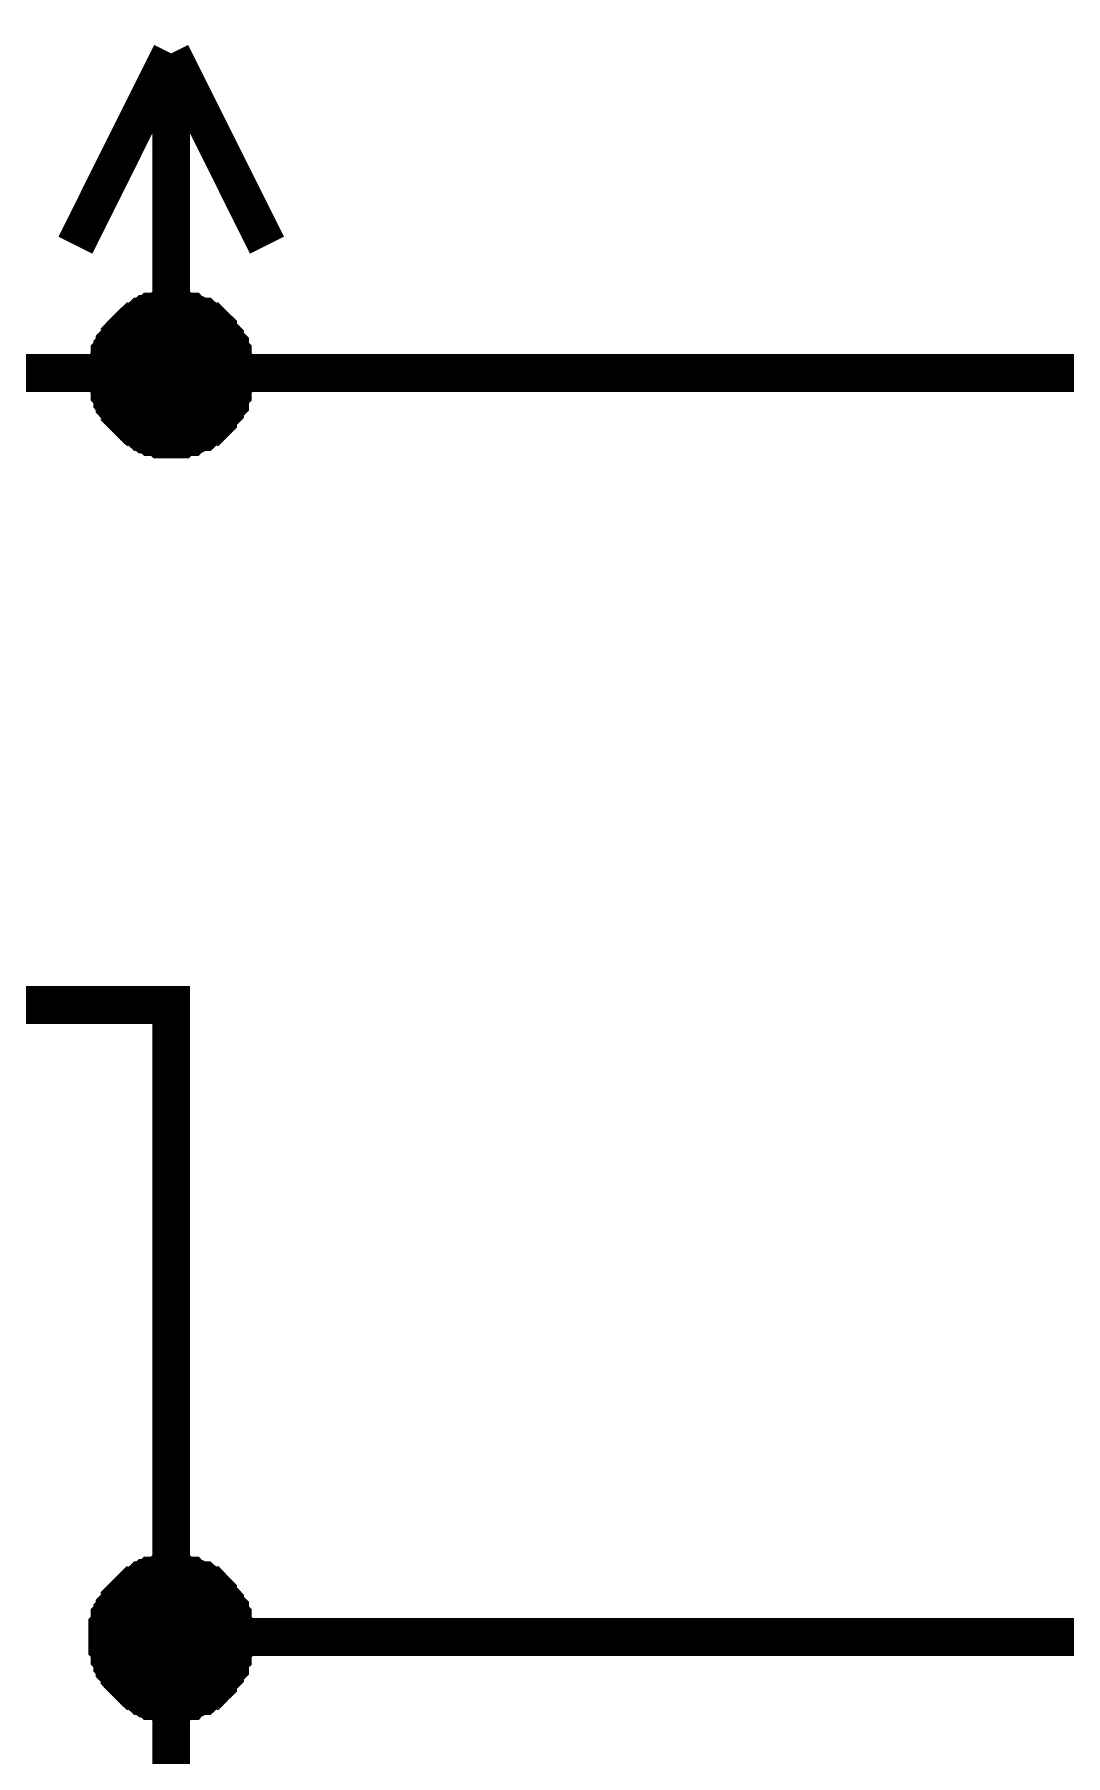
# Model space of a CAD drawing. Header units: millimetres. Extents: x 0 to 567, y 0 to 399.
# Drawn here: x 68.98 to 77.14, y 136.56 to 150.18 of the extents above; entities that cross this region are included whole.
import ezdxf

# ---------------------------------------------------------------- set-up
doc = ezdxf.new("R2010")
doc.units = ezdxf.units.MM
doc.layers.add('Sheet', color=255, linetype='Continuous')

msp = doc.modelspace()

# ---------------------------------------------------------------- linework, layer by layer
at = {"layer": 'Sheet'}
for points, const_width in [([(70.063, 150.029), (69.305, 148.511)], 0.3), ([(70.063, 150.029), (70.822, 148.511)], 0.3), ([(70.063, 147.5), (70.063, 150.029)], 0.3), ([(69.558, 147.5), (69.558, 147.519), (69.558, 147.558), (69.558, 147.577), (69.577, 147.597), (69.577, 147.616), (69.577, 147.655), (69.597, 147.675), (69.597, 147.694), (69.616, 147.714), (69.616, 147.733), (69.635, 147.753), (69.655, 147.772), (69.655, 147.791), (69.674, 147.811), (69.694, 147.83), (69.713, 147.85), (69.733, 147.869), (69.752, 147.889), (69.772, 147.908), (69.791, 147.908), (69.81, 147.928), (69.83, 147.947), (69.849, 147.947), (69.869, 147.967), (69.888, 147.967), (69.908, 147.986), (69.947, 147.986), (69.966, 147.986), (69.986, 148.005), (70.005, 148.005), (70.044, 148.005), (70.063, 148.005)], 0.3), ([(69.558, 147.5), (69.558, 147.519), (69.558, 147.558), (69.558, 147.577), (69.577, 147.597), (69.577, 147.616), (69.577, 147.655), (69.597, 147.675), (69.597, 147.694), (69.616, 147.714), (69.616, 147.733), (69.635, 147.753), (69.655, 147.772), (69.655, 147.791), (69.674, 147.811), (69.694, 147.83), (69.713, 147.85), (69.733, 147.869), (69.752, 147.889), (69.772, 147.908), (69.791, 147.908), (69.81, 147.928), (69.83, 147.947), (69.849, 147.947), (69.869, 147.967), (69.888, 147.967), (69.908, 147.986), (69.947, 147.986), (69.966, 147.986), (69.986, 148.005), (70.005, 148.005), (70.044, 148.005), (70.063, 148.005)], 0.3), ([(69.558, 147.5), (69.558, 147.519), (69.558, 147.558), (69.558, 147.577), (69.577, 147.597), (69.577, 147.616), (69.577, 147.655), (69.597, 147.675), (69.597, 147.694), (69.616, 147.714), (69.616, 147.733), (69.635, 147.753), (69.655, 147.772), (69.655, 147.791), (69.674, 147.811), (69.694, 147.83), (69.713, 147.85), (69.733, 147.869), (69.752, 147.889), (69.772, 147.908), (69.791, 147.908), (69.81, 147.928), (69.83, 147.947), (69.849, 147.947), (69.869, 147.967), (69.888, 147.967), (69.908, 147.986), (69.947, 147.986), (69.966, 147.986), (69.986, 148.005), (70.005, 148.005), (70.044, 148.005), (70.063, 148.005)], 0.3), ([(69.558, 147.5), (69.558, 147.519), (69.558, 147.558), (69.558, 147.577), (69.577, 147.597), (69.577, 147.616), (69.577, 147.655), (69.597, 147.675), (69.597, 147.694), (69.616, 147.714), (69.616, 147.733), (69.635, 147.753), (69.655, 147.772), (69.655, 147.791), (69.674, 147.811), (69.694, 147.83), (69.713, 147.85), (69.733, 147.869), (69.752, 147.889), (69.772, 147.908), (69.791, 147.908), (69.81, 147.928), (69.83, 147.947), (69.849, 147.947), (69.869, 147.967), (69.888, 147.967), (69.908, 147.986), (69.947, 147.986), (69.966, 147.986), (69.986, 148.005), (70.005, 148.005), (70.044, 148.005), (70.063, 148.005)], 0.3), ([(69.558, 147.5), (69.558, 147.519), (69.558, 147.558), (69.558, 147.577), (69.577, 147.597), (69.577, 147.616), (69.577, 147.655), (69.597, 147.675), (69.597, 147.694), (69.616, 147.714), (69.616, 147.733), (69.635, 147.753), (69.655, 147.772), (69.655, 147.791), (69.674, 147.811), (69.694, 147.83), (69.713, 147.85), (69.733, 147.869), (69.752, 147.889), (69.772, 147.908), (69.791, 147.908), (69.81, 147.928), (69.83, 147.947), (69.849, 147.947), (69.869, 147.967), (69.888, 147.967), (69.908, 147.986), (69.947, 147.986), (69.966, 147.986), (69.986, 148.005), (70.005, 148.005), (70.044, 148.005), (70.063, 148.005)], 0.0991), ([(69.558, 147.5), (69.558, 147.519), (69.558, 147.558), (69.558, 147.577), (69.577, 147.597), (69.577, 147.616), (69.577, 147.655), (69.597, 147.675), (69.597, 147.694), (69.616, 147.714), (69.616, 147.733), (69.635, 147.753), (69.655, 147.772), (69.655, 147.791), (69.674, 147.811), (69.694, 147.83), (69.713, 147.85), (69.733, 147.869), (69.752, 147.889), (69.772, 147.908), (69.791, 147.908), (69.81, 147.928), (69.83, 147.947), (69.849, 147.947), (69.869, 147.967), (69.888, 147.967), (69.908, 147.986), (69.947, 147.986), (69.966, 147.986), (69.986, 148.005), (70.005, 148.005), (70.044, 148.005), (70.063, 148.005)], 0.0991), ([(69.558, 147.5), (69.558, 147.519), (69.558, 147.558), (69.558, 147.577), (69.577, 147.597), (69.577, 147.616), (69.577, 147.655), (69.597, 147.675), (69.597, 147.694), (69.616, 147.714), (69.616, 147.733), (69.635, 147.753), (69.655, 147.772), (69.655, 147.791), (69.674, 147.811), (69.694, 147.83), (69.713, 147.85), (69.733, 147.869), (69.752, 147.889), (69.772, 147.908), (69.791, 147.908), (69.81, 147.928), (69.83, 147.947), (69.849, 147.947), (69.869, 147.967), (69.888, 147.967), (69.908, 147.986), (69.947, 147.986), (69.966, 147.986), (69.986, 148.005), (70.005, 148.005), (70.044, 148.005), (70.063, 148.005)], 0.0991), ([(69.558, 147.5), (69.558, 147.519), (69.558, 147.558), (69.558, 147.577), (69.577, 147.597), (69.577, 147.616), (69.577, 147.655), (69.597, 147.675), (69.597, 147.694), (69.616, 147.714), (69.616, 147.733), (69.635, 147.753), (69.655, 147.772), (69.655, 147.791), (69.674, 147.811), (69.694, 147.83), (69.713, 147.85), (69.733, 147.869), (69.752, 147.889), (69.772, 147.908), (69.791, 147.908), (69.81, 147.928), (69.83, 147.947), (69.849, 147.947), (69.869, 147.967), (69.888, 147.967), (69.908, 147.986), (69.947, 147.986), (69.966, 147.986), (69.986, 148.005), (70.005, 148.005), (70.044, 148.005), (70.063, 148.005)], 0.0991), ([(70.063, 148.005), (70.063, 148.005)], 0.3), ([(70.063, 148.005), (70.083, 148.005), (70.122, 148.005), (70.141, 148.005), (70.161, 147.986), (70.2, 147.986), (70.219, 147.986), (70.238, 147.967), (70.258, 147.967), (70.297, 147.947), (70.316, 147.947), (70.336, 147.928), (70.355, 147.908), (70.375, 147.908), (70.394, 147.889), (70.413, 147.869), (70.433, 147.85), (70.433, 147.83), (70.452, 147.811), (70.472, 147.791), (70.491, 147.772), (70.491, 147.753), (70.511, 147.733), (70.53, 147.714), (70.53, 147.694), (70.53, 147.675), (70.55, 147.655), (70.55, 147.616), (70.55, 147.597), (70.569, 147.577), (70.569, 147.558), (70.569, 147.519), (70.569, 147.5)], 0.3), ([(70.063, 148.005), (70.063, 148.005)], 0.3), ([(70.063, 148.005), (70.083, 148.005), (70.122, 148.005), (70.141, 148.005), (70.161, 147.986), (70.2, 147.986), (70.219, 147.986), (70.238, 147.967), (70.258, 147.967), (70.297, 147.947), (70.316, 147.947), (70.336, 147.928), (70.355, 147.908), (70.375, 147.908), (70.394, 147.889), (70.413, 147.869), (70.433, 147.85), (70.433, 147.83), (70.452, 147.811), (70.472, 147.791), (70.491, 147.772), (70.491, 147.753), (70.511, 147.733), (70.53, 147.714), (70.53, 147.694), (70.53, 147.675), (70.55, 147.655), (70.55, 147.616), (70.55, 147.597), (70.569, 147.577), (70.569, 147.558), (70.569, 147.519), (70.569, 147.5)], 0.3), ([(70.063, 148.005), (70.063, 148.005)], 0.3), ([(70.063, 148.005), (70.083, 148.005), (70.122, 148.005), (70.141, 148.005), (70.161, 147.986), (70.2, 147.986), (70.219, 147.986), (70.238, 147.967), (70.258, 147.967), (70.297, 147.947), (70.316, 147.947), (70.336, 147.928), (70.355, 147.908), (70.375, 147.908), (70.394, 147.889), (70.413, 147.869), (70.433, 147.85), (70.433, 147.83), (70.452, 147.811), (70.472, 147.791), (70.491, 147.772), (70.491, 147.753), (70.511, 147.733), (70.53, 147.714), (70.53, 147.694), (70.53, 147.675), (70.55, 147.655), (70.55, 147.616), (70.55, 147.597), (70.569, 147.577), (70.569, 147.558), (70.569, 147.519), (70.569, 147.5)], 0.3), ([(70.063, 148.005), (70.063, 148.005)], 0.3), ([(70.063, 148.005), (70.083, 148.005), (70.122, 148.005), (70.141, 148.005), (70.161, 147.986), (70.2, 147.986), (70.219, 147.986), (70.238, 147.967), (70.258, 147.967), (70.297, 147.947), (70.316, 147.947), (70.336, 147.928), (70.355, 147.908), (70.375, 147.908), (70.394, 147.889), (70.413, 147.869), (70.433, 147.85), (70.433, 147.83), (70.452, 147.811), (70.472, 147.791), (70.491, 147.772), (70.491, 147.753), (70.511, 147.733), (70.53, 147.714), (70.53, 147.694), (70.53, 147.675), (70.55, 147.655), (70.55, 147.616), (70.55, 147.597), (70.569, 147.577), (70.569, 147.558), (70.569, 147.519), (70.569, 147.5)], 0.3), ([(70.063, 148.005), (70.063, 148.005)], 0.0991), ([(70.063, 148.005), (70.083, 148.005), (70.122, 148.005), (70.141, 148.005), (70.161, 147.986), (70.2, 147.986), (70.219, 147.986), (70.238, 147.967), (70.258, 147.967), (70.297, 147.947), (70.316, 147.947), (70.336, 147.928), (70.355, 147.908), (70.375, 147.908), (70.394, 147.889), (70.413, 147.869), (70.433, 147.85), (70.433, 147.83), (70.452, 147.811), (70.472, 147.791), (70.491, 147.772), (70.491, 147.753), (70.511, 147.733), (70.53, 147.714), (70.53, 147.694), (70.53, 147.675), (70.55, 147.655), (70.55, 147.616), (70.55, 147.597), (70.569, 147.577), (70.569, 147.558), (70.569, 147.519), (70.569, 147.5)], 0.0991), ([(70.063, 148.005), (70.063, 148.005)], 0.0991), ([(70.063, 148.005), (70.083, 148.005), (70.122, 148.005), (70.141, 148.005), (70.161, 147.986), (70.2, 147.986), (70.219, 147.986), (70.238, 147.967), (70.258, 147.967), (70.297, 147.947), (70.316, 147.947), (70.336, 147.928), (70.355, 147.908), (70.375, 147.908), (70.394, 147.889), (70.413, 147.869), (70.433, 147.85), (70.433, 147.83), (70.452, 147.811), (70.472, 147.791), (70.491, 147.772), (70.491, 147.753), (70.511, 147.733), (70.53, 147.714), (70.53, 147.694), (70.53, 147.675), (70.55, 147.655), (70.55, 147.616), (70.55, 147.597), (70.569, 147.577), (70.569, 147.558), (70.569, 147.519), (70.569, 147.5)], 0.0991), ([(70.063, 148.005), (70.063, 148.005)], 0.0991), ([(70.063, 148.005), (70.083, 148.005), (70.122, 148.005), (70.141, 148.005), (70.161, 147.986), (70.2, 147.986), (70.219, 147.986), (70.238, 147.967), (70.258, 147.967), (70.297, 147.947), (70.316, 147.947), (70.336, 147.928), (70.355, 147.908), (70.375, 147.908), (70.394, 147.889), (70.413, 147.869), (70.433, 147.85), (70.433, 147.83), (70.452, 147.811), (70.472, 147.791), (70.491, 147.772), (70.491, 147.753), (70.511, 147.733), (70.53, 147.714), (70.53, 147.694), (70.53, 147.675), (70.55, 147.655), (70.55, 147.616), (70.55, 147.597), (70.569, 147.577), (70.569, 147.558), (70.569, 147.519), (70.569, 147.5)], 0.0991), ([(70.063, 148.005), (70.063, 148.005)], 0.0991), ([(70.063, 148.005), (70.083, 148.005), (70.122, 148.005), (70.141, 148.005), (70.161, 147.986), (70.2, 147.986), (70.219, 147.986), (70.238, 147.967), (70.258, 147.967), (70.297, 147.947), (70.316, 147.947), (70.336, 147.928), (70.355, 147.908), (70.375, 147.908), (70.394, 147.889), (70.413, 147.869), (70.433, 147.85), (70.433, 147.83), (70.452, 147.811), (70.472, 147.791), (70.491, 147.772), (70.491, 147.753), (70.511, 147.733), (70.53, 147.714), (70.53, 147.694), (70.53, 147.675), (70.55, 147.655), (70.55, 147.616), (70.55, 147.597), (70.569, 147.577), (70.569, 147.558), (70.569, 147.519), (70.569, 147.5)], 0.0991), ([(62.575, 147.5), (70.063, 147.5), (80.061, 147.5), (85.06, 147.5)], 0.3), ([(70.063, 146.974), (70.044, 146.974), (70.005, 146.974), (69.986, 146.974), (69.966, 146.994), (69.947, 146.994), (69.908, 146.994), (69.888, 147.013), (69.869, 147.013), (69.849, 147.033), (69.83, 147.033), (69.81, 147.052), (69.791, 147.072), (69.772, 147.072), (69.752, 147.091), (69.733, 147.11), (69.713, 147.13), (69.694, 147.149), (69.674, 147.169), (69.655, 147.188), (69.655, 147.208), (69.635, 147.227), (69.616, 147.247), (69.616, 147.266), (69.597, 147.286), (69.597, 147.324), (69.577, 147.344), (69.577, 147.363), (69.577, 147.402), (69.558, 147.422), (69.558, 147.441), (69.558, 147.48), (69.558, 147.5)], 0.3), ([(69.558, 147.5), (69.558, 147.5)], 0.3), ([(70.063, 146.974), (70.044, 146.974), (70.005, 146.974), (69.986, 146.974), (69.966, 146.994), (69.947, 146.994), (69.908, 146.994), (69.888, 147.013), (69.869, 147.013), (69.849, 147.033), (69.83, 147.033), (69.81, 147.052), (69.791, 147.072), (69.772, 147.072), (69.752, 147.091), (69.733, 147.11), (69.713, 147.13), (69.694, 147.149), (69.674, 147.169), (69.655, 147.188), (69.655, 147.208), (69.635, 147.227), (69.616, 147.247), (69.616, 147.266), (69.597, 147.286), (69.597, 147.324), (69.577, 147.344), (69.577, 147.363), (69.577, 147.402), (69.558, 147.422), (69.558, 147.441), (69.558, 147.48), (69.558, 147.5)], 0.3), ([(69.558, 147.5), (69.558, 147.5)], 0.3), ([(70.063, 146.974), (70.044, 146.974), (70.005, 146.974), (69.986, 146.974), (69.966, 146.994), (69.947, 146.994), (69.908, 146.994), (69.888, 147.013), (69.869, 147.013), (69.849, 147.033), (69.83, 147.033), (69.81, 147.052), (69.791, 147.072), (69.772, 147.072), (69.752, 147.091), (69.733, 147.11), (69.713, 147.13), (69.694, 147.149), (69.674, 147.169), (69.655, 147.188), (69.655, 147.208), (69.635, 147.227), (69.616, 147.247), (69.616, 147.266), (69.597, 147.286), (69.597, 147.324), (69.577, 147.344), (69.577, 147.363), (69.577, 147.402), (69.558, 147.422), (69.558, 147.441), (69.558, 147.48), (69.558, 147.5)], 0.3), ([(69.558, 147.5), (69.558, 147.5)], 0.3), ([(70.063, 146.974), (70.044, 146.974), (70.005, 146.974), (69.986, 146.974), (69.966, 146.994), (69.947, 146.994), (69.908, 146.994), (69.888, 147.013), (69.869, 147.013), (69.849, 147.033), (69.83, 147.033), (69.81, 147.052), (69.791, 147.072), (69.772, 147.072), (69.752, 147.091), (69.733, 147.11), (69.713, 147.13), (69.694, 147.149), (69.674, 147.169), (69.655, 147.188), (69.655, 147.208), (69.635, 147.227), (69.616, 147.247), (69.616, 147.266), (69.597, 147.286), (69.597, 147.324), (69.577, 147.344), (69.577, 147.363), (69.577, 147.402), (69.558, 147.422), (69.558, 147.441), (69.558, 147.48), (69.558, 147.5)], 0.3), ([(69.558, 147.5), (69.558, 147.5)], 0.3), ([(70.569, 147.5), (70.569, 147.48), (70.569, 147.441), (70.569, 147.422), (70.55, 147.402), (70.55, 147.363), (70.55, 147.344), (70.53, 147.324), (70.53, 147.286), (70.53, 147.266), (70.511, 147.247), (70.491, 147.227), (70.491, 147.208), (70.472, 147.188), (70.452, 147.169), (70.433, 147.149), (70.433, 147.13), (70.413, 147.11), (70.394, 147.091), (70.375, 147.072), (70.355, 147.072), (70.336, 147.052), (70.316, 147.033), (70.297, 147.033), (70.258, 147.013), (70.238, 147.013), (70.219, 146.994), (70.2, 146.994), (70.161, 146.994), (70.141, 146.974), (70.122, 146.974), (70.083, 146.974), (70.063, 146.974)], 0.3), ([(70.569, 147.5), (70.569, 147.48), (70.569, 147.441), (70.569, 147.422), (70.55, 147.402), (70.55, 147.363), (70.55, 147.344), (70.53, 147.324), (70.53, 147.286), (70.53, 147.266), (70.511, 147.247), (70.491, 147.227), (70.491, 147.208), (70.472, 147.188), (70.452, 147.169), (70.433, 147.149), (70.433, 147.13), (70.413, 147.11), (70.394, 147.091), (70.375, 147.072), (70.355, 147.072), (70.336, 147.052), (70.316, 147.033), (70.297, 147.033), (70.258, 147.013), (70.238, 147.013), (70.219, 146.994), (70.2, 146.994), (70.161, 146.994), (70.141, 146.974), (70.122, 146.974), (70.083, 146.974), (70.063, 146.974)], 0.3), ([(70.569, 147.5), (70.569, 147.48), (70.569, 147.441), (70.569, 147.422), (70.55, 147.402), (70.55, 147.363), (70.55, 147.344), (70.53, 147.324), (70.53, 147.286), (70.53, 147.266), (70.511, 147.247), (70.491, 147.227), (70.491, 147.208), (70.472, 147.188), (70.452, 147.169), (70.433, 147.149), (70.433, 147.13), (70.413, 147.11), (70.394, 147.091), (70.375, 147.072), (70.355, 147.072), (70.336, 147.052), (70.316, 147.033), (70.297, 147.033), (70.258, 147.013), (70.238, 147.013), (70.219, 146.994), (70.2, 146.994), (70.161, 146.994), (70.141, 146.974), (70.122, 146.974), (70.083, 146.974), (70.063, 146.974)], 0.3), ([(70.569, 147.5), (70.569, 147.48), (70.569, 147.441), (70.569, 147.422), (70.55, 147.402), (70.55, 147.363), (70.55, 147.344), (70.53, 147.324), (70.53, 147.286), (70.53, 147.266), (70.511, 147.247), (70.491, 147.227), (70.491, 147.208), (70.472, 147.188), (70.452, 147.169), (70.433, 147.149), (70.433, 147.13), (70.413, 147.11), (70.394, 147.091), (70.375, 147.072), (70.355, 147.072), (70.336, 147.052), (70.316, 147.033), (70.297, 147.033), (70.258, 147.013), (70.238, 147.013), (70.219, 146.994), (70.2, 146.994), (70.161, 146.994), (70.141, 146.974), (70.122, 146.974), (70.083, 146.974), (70.063, 146.974)], 0.3), ([(70.569, 147.5), (70.569, 147.5), (70.569, 147.5), (70.569, 147.5), (70.569, 147.5), (70.569, 147.5), (70.569, 147.5), (70.569, 147.5), (70.569, 147.5), (70.569, 147.5), (70.569, 147.5), (70.569, 147.5), (70.569, 147.5), (70.569, 147.5), (70.569, 147.5), (70.569, 147.5), (70.569, 147.5), (70.569, 147.5), (70.569, 147.5), (70.569, 147.5), (70.569, 147.5), (70.569, 147.5), (70.569, 147.5), (70.569, 147.5), (70.569, 147.5), (70.569, 147.5), (70.569, 147.5), (70.569, 147.5), (70.569, 147.5), (70.569, 147.5), (70.569, 147.5), (70.569, 147.5), (70.569, 147.5)], 0.3), ([(70.569, 147.5), (70.569, 147.5)], 0.3), ([(70.569, 147.5), (70.569, 147.5), (70.569, 147.5), (70.569, 147.5), (70.569, 147.5), (70.569, 147.5), (70.569, 147.5), (70.569, 147.5), (70.569, 147.5), (70.569, 147.5), (70.569, 147.5), (70.569, 147.5), (70.569, 147.5), (70.569, 147.5), (70.569, 147.5), (70.569, 147.5), (70.569, 147.5), (70.569, 147.5), (70.569, 147.5), (70.569, 147.5), (70.569, 147.5), (70.569, 147.5), (70.569, 147.5), (70.569, 147.5), (70.569, 147.5), (70.569, 147.5), (70.569, 147.5), (70.569, 147.5), (70.569, 147.5), (70.569, 147.5), (70.569, 147.5), (70.569, 147.5), (70.569, 147.5)], 0.3), ([(70.569, 147.5), (70.569, 147.5)], 0.3), ([(70.569, 147.5), (70.569, 147.5), (70.569, 147.5), (70.569, 147.5), (70.569, 147.5), (70.569, 147.5), (70.569, 147.5), (70.569, 147.5), (70.569, 147.5), (70.569, 147.5), (70.569, 147.5), (70.569, 147.5), (70.569, 147.5), (70.569, 147.5), (70.569, 147.5), (70.569, 147.5), (70.569, 147.5), (70.569, 147.5), (70.569, 147.5), (70.569, 147.5), (70.569, 147.5), (70.569, 147.5), (70.569, 147.5), (70.569, 147.5), (70.569, 147.5), (70.569, 147.5), (70.569, 147.5), (70.569, 147.5), (70.569, 147.5), (70.569, 147.5), (70.569, 147.5), (70.569, 147.5), (70.569, 147.5)], 0.3), ([(70.569, 147.5), (70.569, 147.5)], 0.3), ([(70.569, 147.5), (70.569, 147.5), (70.569, 147.5), (70.569, 147.5), (70.569, 147.5), (70.569, 147.5), (70.569, 147.5), (70.569, 147.5), (70.569, 147.5), (70.569, 147.5), (70.569, 147.5), (70.569, 147.5), (70.569, 147.5), (70.569, 147.5), (70.569, 147.5), (70.569, 147.5), (70.569, 147.5), (70.569, 147.5), (70.569, 147.5), (70.569, 147.5), (70.569, 147.5), (70.569, 147.5), (70.569, 147.5), (70.569, 147.5), (70.569, 147.5), (70.569, 147.5), (70.569, 147.5), (70.569, 147.5), (70.569, 147.5), (70.569, 147.5), (70.569, 147.5), (70.569, 147.5), (70.569, 147.5)], 0.3), ([(70.569, 147.5), (70.569, 147.5)], 0.3), ([(70.063, 146.974), (70.044, 146.974), (70.005, 146.974), (69.986, 146.974), (69.966, 146.994), (69.947, 146.994), (69.908, 146.994), (69.888, 147.013), (69.869, 147.013), (69.849, 147.033), (69.83, 147.033), (69.81, 147.052), (69.791, 147.072), (69.772, 147.072), (69.752, 147.091), (69.733, 147.11), (69.713, 147.13), (69.694, 147.149), (69.674, 147.169), (69.655, 147.188), (69.655, 147.208), (69.635, 147.227), (69.616, 147.247), (69.616, 147.266), (69.597, 147.286), (69.597, 147.324), (69.577, 147.344), (69.577, 147.363), (69.577, 147.402), (69.558, 147.422), (69.558, 147.441), (69.558, 147.48), (69.558, 147.5)], 0.0991), ([(69.558, 147.5), (69.558, 147.5)], 0.0991), ([(70.063, 146.974), (70.044, 146.974), (70.005, 146.974), (69.986, 146.974), (69.966, 146.994), (69.947, 146.994), (69.908, 146.994), (69.888, 147.013), (69.869, 147.013), (69.849, 147.033), (69.83, 147.033), (69.81, 147.052), (69.791, 147.072), (69.772, 147.072), (69.752, 147.091), (69.733, 147.11), (69.713, 147.13), (69.694, 147.149), (69.674, 147.169), (69.655, 147.188), (69.655, 147.208), (69.635, 147.227), (69.616, 147.247), (69.616, 147.266), (69.597, 147.286), (69.597, 147.324), (69.577, 147.344), (69.577, 147.363), (69.577, 147.402), (69.558, 147.422), (69.558, 147.441), (69.558, 147.48), (69.558, 147.5)], 0.0991), ([(69.558, 147.5), (69.558, 147.5)], 0.0991), ([(70.063, 146.974), (70.044, 146.974), (70.005, 146.974), (69.986, 146.974), (69.966, 146.994), (69.947, 146.994), (69.908, 146.994), (69.888, 147.013), (69.869, 147.013), (69.849, 147.033), (69.83, 147.033), (69.81, 147.052), (69.791, 147.072), (69.772, 147.072), (69.752, 147.091), (69.733, 147.11), (69.713, 147.13), (69.694, 147.149), (69.674, 147.169), (69.655, 147.188), (69.655, 147.208), (69.635, 147.227), (69.616, 147.247), (69.616, 147.266), (69.597, 147.286), (69.597, 147.324), (69.577, 147.344), (69.577, 147.363), (69.577, 147.402), (69.558, 147.422), (69.558, 147.441), (69.558, 147.48), (69.558, 147.5)], 0.0991), ([(69.558, 147.5), (69.558, 147.5)], 0.0991), ([(70.063, 146.974), (70.044, 146.974), (70.005, 146.974), (69.986, 146.974), (69.966, 146.994), (69.947, 146.994), (69.908, 146.994), (69.888, 147.013), (69.869, 147.013), (69.849, 147.033), (69.83, 147.033), (69.81, 147.052), (69.791, 147.072), (69.772, 147.072), (69.752, 147.091), (69.733, 147.11), (69.713, 147.13), (69.694, 147.149), (69.674, 147.169), (69.655, 147.188), (69.655, 147.208), (69.635, 147.227), (69.616, 147.247), (69.616, 147.266), (69.597, 147.286), (69.597, 147.324), (69.577, 147.344), (69.577, 147.363), (69.577, 147.402), (69.558, 147.422), (69.558, 147.441), (69.558, 147.48), (69.558, 147.5)], 0.0991), ([(69.558, 147.5), (69.558, 147.5)], 0.0991), ([(70.569, 147.5), (70.569, 147.48), (70.569, 147.441), (70.569, 147.422), (70.55, 147.402), (70.55, 147.363), (70.55, 147.344), (70.53, 147.324), (70.53, 147.286), (70.53, 147.266), (70.511, 147.247), (70.491, 147.227), (70.491, 147.208), (70.472, 147.188), (70.452, 147.169), (70.433, 147.149), (70.433, 147.13), (70.413, 147.11), (70.394, 147.091), (70.375, 147.072), (70.355, 147.072), (70.336, 147.052), (70.316, 147.033), (70.297, 147.033), (70.258, 147.013), (70.238, 147.013), (70.219, 146.994), (70.2, 146.994), (70.161, 146.994), (70.141, 146.974), (70.122, 146.974), (70.083, 146.974), (70.063, 146.974)], 0.0991), ([(70.569, 147.5), (70.569, 147.48), (70.569, 147.441), (70.569, 147.422), (70.55, 147.402), (70.55, 147.363), (70.55, 147.344), (70.53, 147.324), (70.53, 147.286), (70.53, 147.266), (70.511, 147.247), (70.491, 147.227), (70.491, 147.208), (70.472, 147.188), (70.452, 147.169), (70.433, 147.149), (70.433, 147.13), (70.413, 147.11), (70.394, 147.091), (70.375, 147.072), (70.355, 147.072), (70.336, 147.052), (70.316, 147.033), (70.297, 147.033), (70.258, 147.013), (70.238, 147.013), (70.219, 146.994), (70.2, 146.994), (70.161, 146.994), (70.141, 146.974), (70.122, 146.974), (70.083, 146.974), (70.063, 146.974)], 0.0991), ([(70.569, 147.5), (70.569, 147.48), (70.569, 147.441), (70.569, 147.422), (70.55, 147.402), (70.55, 147.363), (70.55, 147.344), (70.53, 147.324), (70.53, 147.286), (70.53, 147.266), (70.511, 147.247), (70.491, 147.227), (70.491, 147.208), (70.472, 147.188), (70.452, 147.169), (70.433, 147.149), (70.433, 147.13), (70.413, 147.11), (70.394, 147.091), (70.375, 147.072), (70.355, 147.072), (70.336, 147.052), (70.316, 147.033), (70.297, 147.033), (70.258, 147.013), (70.238, 147.013), (70.219, 146.994), (70.2, 146.994), (70.161, 146.994), (70.141, 146.974), (70.122, 146.974), (70.083, 146.974), (70.063, 146.974)], 0.0991), ([(70.569, 147.5), (70.569, 147.48), (70.569, 147.441), (70.569, 147.422), (70.55, 147.402), (70.55, 147.363), (70.55, 147.344), (70.53, 147.324), (70.53, 147.286), (70.53, 147.266), (70.511, 147.247), (70.491, 147.227), (70.491, 147.208), (70.472, 147.188), (70.452, 147.169), (70.433, 147.149), (70.433, 147.13), (70.413, 147.11), (70.394, 147.091), (70.375, 147.072), (70.355, 147.072), (70.336, 147.052), (70.316, 147.033), (70.297, 147.033), (70.258, 147.013), (70.238, 147.013), (70.219, 146.994), (70.2, 146.994), (70.161, 146.994), (70.141, 146.974), (70.122, 146.974), (70.083, 146.974), (70.063, 146.974)], 0.0991), ([(70.569, 147.5), (70.569, 147.5), (70.569, 147.5), (70.569, 147.5), (70.569, 147.5), (70.569, 147.5), (70.569, 147.5), (70.569, 147.5), (70.569, 147.5), (70.569, 147.5), (70.569, 147.5), (70.569, 147.5), (70.569, 147.5), (70.569, 147.5), (70.569, 147.5), (70.569, 147.5), (70.569, 147.5), (70.569, 147.5), (70.569, 147.5), (70.569, 147.5), (70.569, 147.5), (70.569, 147.5), (70.569, 147.5), (70.569, 147.5), (70.569, 147.5), (70.569, 147.5), (70.569, 147.5), (70.569, 147.5), (70.569, 147.5), (70.569, 147.5), (70.569, 147.5), (70.569, 147.5), (70.569, 147.5)], 0.0991), ([(70.569, 147.5), (70.569, 147.5)], 0.0991), ([(70.569, 147.5), (70.569, 147.5), (70.569, 147.5), (70.569, 147.5), (70.569, 147.5), (70.569, 147.5), (70.569, 147.5), (70.569, 147.5), (70.569, 147.5), (70.569, 147.5), (70.569, 147.5), (70.569, 147.5), (70.569, 147.5), (70.569, 147.5), (70.569, 147.5), (70.569, 147.5), (70.569, 147.5), (70.569, 147.5), (70.569, 147.5), (70.569, 147.5), (70.569, 147.5), (70.569, 147.5), (70.569, 147.5), (70.569, 147.5), (70.569, 147.5), (70.569, 147.5), (70.569, 147.5), (70.569, 147.5), (70.569, 147.5), (70.569, 147.5), (70.569, 147.5), (70.569, 147.5), (70.569, 147.5)], 0.0991), ([(70.569, 147.5), (70.569, 147.5)], 0.0991), ([(70.569, 147.5), (70.569, 147.5), (70.569, 147.5), (70.569, 147.5), (70.569, 147.5), (70.569, 147.5), (70.569, 147.5), (70.569, 147.5), (70.569, 147.5), (70.569, 147.5), (70.569, 147.5), (70.569, 147.5), (70.569, 147.5), (70.569, 147.5), (70.569, 147.5), (70.569, 147.5), (70.569, 147.5), (70.569, 147.5), (70.569, 147.5), (70.569, 147.5), (70.569, 147.5), (70.569, 147.5), (70.569, 147.5), (70.569, 147.5), (70.569, 147.5), (70.569, 147.5), (70.569, 147.5), (70.569, 147.5), (70.569, 147.5), (70.569, 147.5), (70.569, 147.5), (70.569, 147.5), (70.569, 147.5)], 0.0991), ([(70.569, 147.5), (70.569, 147.5)], 0.0991), ([(70.569, 147.5), (70.569, 147.5), (70.569, 147.5), (70.569, 147.5), (70.569, 147.5), (70.569, 147.5), (70.569, 147.5), (70.569, 147.5), (70.569, 147.5), (70.569, 147.5), (70.569, 147.5), (70.569, 147.5), (70.569, 147.5), (70.569, 147.5), (70.569, 147.5), (70.569, 147.5), (70.569, 147.5), (70.569, 147.5), (70.569, 147.5), (70.569, 147.5), (70.569, 147.5), (70.569, 147.5), (70.569, 147.5), (70.569, 147.5), (70.569, 147.5), (70.569, 147.5), (70.569, 147.5), (70.569, 147.5), (70.569, 147.5), (70.569, 147.5), (70.569, 147.5), (70.569, 147.5), (70.569, 147.5)], 0.0991), ([(70.569, 147.5), (70.569, 147.5)], 0.0991), ([(62.575, 142.499), (67.574, 142.499), (70.063, 142.499), (70.063, 137.499), (70.063, 132.499), (85.06, 132.499)], 0.3), ([(69.558, 137.499), (69.558, 137.518), (69.558, 137.557), (69.558, 137.577), (69.577, 137.596), (69.577, 137.616), (69.577, 137.655), (69.597, 137.674), (69.597, 137.694), (69.616, 137.713), (69.616, 137.732), (69.635, 137.752), (69.655, 137.771), (69.655, 137.791), (69.674, 137.81), (69.694, 137.83), (69.713, 137.849), (69.733, 137.869), (69.752, 137.888), (69.772, 137.908), (69.791, 137.908), (69.81, 137.927), (69.83, 137.946), (69.849, 137.946), (69.869, 137.966), (69.888, 137.966), (69.908, 137.985), (69.947, 137.985), (69.966, 137.985), (69.986, 138.005), (70.005, 138.005), (70.044, 138.005), (70.063, 138.005)], 0.3), ([(69.558, 137.499), (69.558, 137.518), (69.558, 137.557), (69.558, 137.577), (69.577, 137.596), (69.577, 137.616), (69.577, 137.655), (69.597, 137.674), (69.597, 137.694), (69.616, 137.713), (69.616, 137.732), (69.635, 137.752), (69.655, 137.771), (69.655, 137.791), (69.674, 137.81), (69.694, 137.83), (69.713, 137.849), (69.733, 137.869), (69.752, 137.888), (69.772, 137.908), (69.791, 137.908), (69.81, 137.927), (69.83, 137.946), (69.849, 137.946), (69.869, 137.966), (69.888, 137.966), (69.908, 137.985), (69.947, 137.985), (69.966, 137.985), (69.986, 138.005), (70.005, 138.005), (70.044, 138.005), (70.063, 138.005)], 0.3), ([(69.558, 137.499), (69.558, 137.518), (69.558, 137.557), (69.558, 137.577), (69.577, 137.596), (69.577, 137.616), (69.577, 137.655), (69.597, 137.674), (69.597, 137.694), (69.616, 137.713), (69.616, 137.732), (69.635, 137.752), (69.655, 137.771), (69.655, 137.791), (69.674, 137.81), (69.694, 137.83), (69.713, 137.849), (69.733, 137.869), (69.752, 137.888), (69.772, 137.908), (69.791, 137.908), (69.81, 137.927), (69.83, 137.946), (69.849, 137.946), (69.869, 137.966), (69.888, 137.966), (69.908, 137.985), (69.947, 137.985), (69.966, 137.985), (69.986, 138.005), (70.005, 138.005), (70.044, 138.005), (70.063, 138.005)], 0.3), ([(69.558, 137.499), (69.558, 137.518), (69.558, 137.557), (69.558, 137.577), (69.577, 137.596), (69.577, 137.616), (69.577, 137.655), (69.597, 137.674), (69.597, 137.694), (69.616, 137.713), (69.616, 137.732), (69.635, 137.752), (69.655, 137.771), (69.655, 137.791), (69.674, 137.81), (69.694, 137.83), (69.713, 137.849), (69.733, 137.869), (69.752, 137.888), (69.772, 137.908), (69.791, 137.908), (69.81, 137.927), (69.83, 137.946), (69.849, 137.946), (69.869, 137.966), (69.888, 137.966), (69.908, 137.985), (69.947, 137.985), (69.966, 137.985), (69.986, 138.005), (70.005, 138.005), (70.044, 138.005), (70.063, 138.005)], 0.3), ([(70.063, 138.005), (70.063, 138.005)], 0.3), ([(70.063, 138.005), (70.083, 138.005), (70.122, 138.005), (70.141, 138.005), (70.161, 137.985), (70.2, 137.985), (70.219, 137.985), (70.238, 137.966), (70.258, 137.966), (70.297, 137.946), (70.316, 137.946), (70.336, 137.927), (70.355, 137.908), (70.375, 137.908), (70.394, 137.888), (70.413, 137.869), (70.433, 137.849), (70.433, 137.83), (70.452, 137.81), (70.472, 137.791), (70.491, 137.771), (70.491, 137.752), (70.511, 137.732), (70.53, 137.713), (70.53, 137.694), (70.53, 137.674), (70.55, 137.655), (70.55, 137.616), (70.55, 137.596), (70.569, 137.577), (70.569, 137.557), (70.569, 137.518), (70.569, 137.499)], 0.3), ([(70.063, 138.005), (70.063, 138.005)], 0.3), ([(70.063, 138.005), (70.083, 138.005), (70.122, 138.005), (70.141, 138.005), (70.161, 137.985), (70.2, 137.985), (70.219, 137.985), (70.238, 137.966), (70.258, 137.966), (70.297, 137.946), (70.316, 137.946), (70.336, 137.927), (70.355, 137.908), (70.375, 137.908), (70.394, 137.888), (70.413, 137.869), (70.433, 137.849), (70.433, 137.83), (70.452, 137.81), (70.472, 137.791), (70.491, 137.771), (70.491, 137.752), (70.511, 137.732), (70.53, 137.713), (70.53, 137.694), (70.53, 137.674), (70.55, 137.655), (70.55, 137.616), (70.55, 137.596), (70.569, 137.577), (70.569, 137.557), (70.569, 137.518), (70.569, 137.499)], 0.3), ([(70.063, 138.005), (70.063, 138.005)], 0.3), ([(70.063, 138.005), (70.083, 138.005), (70.122, 138.005), (70.141, 138.005), (70.161, 137.985), (70.2, 137.985), (70.219, 137.985), (70.238, 137.966), (70.258, 137.966), (70.297, 137.946), (70.316, 137.946), (70.336, 137.927), (70.355, 137.908), (70.375, 137.908), (70.394, 137.888), (70.413, 137.869), (70.433, 137.849), (70.433, 137.83), (70.452, 137.81), (70.472, 137.791), (70.491, 137.771), (70.491, 137.752), (70.511, 137.732), (70.53, 137.713), (70.53, 137.694), (70.53, 137.674), (70.55, 137.655), (70.55, 137.616), (70.55, 137.596), (70.569, 137.577), (70.569, 137.557), (70.569, 137.518), (70.569, 137.499)], 0.3), ([(70.063, 138.005), (70.063, 138.005)], 0.3), ([(70.063, 138.005), (70.083, 138.005), (70.122, 138.005), (70.141, 138.005), (70.161, 137.985), (70.2, 137.985), (70.219, 137.985), (70.238, 137.966), (70.258, 137.966), (70.297, 137.946), (70.316, 137.946), (70.336, 137.927), (70.355, 137.908), (70.375, 137.908), (70.394, 137.888), (70.413, 137.869), (70.433, 137.849), (70.433, 137.83), (70.452, 137.81), (70.472, 137.791), (70.491, 137.771), (70.491, 137.752), (70.511, 137.732), (70.53, 137.713), (70.53, 137.694), (70.53, 137.674), (70.55, 137.655), (70.55, 137.616), (70.55, 137.596), (70.569, 137.577), (70.569, 137.557), (70.569, 137.518), (70.569, 137.499)], 0.3), ([(69.558, 137.499), (69.558, 137.518), (69.558, 137.557), (69.558, 137.577), (69.577, 137.596), (69.577, 137.616), (69.577, 137.655), (69.597, 137.674), (69.597, 137.694), (69.616, 137.713), (69.616, 137.732), (69.635, 137.752), (69.655, 137.771), (69.655, 137.791), (69.674, 137.81), (69.694, 137.83), (69.713, 137.849), (69.733, 137.869), (69.752, 137.888), (69.772, 137.908), (69.791, 137.908), (69.81, 137.927), (69.83, 137.946), (69.849, 137.946), (69.869, 137.966), (69.888, 137.966), (69.908, 137.985), (69.947, 137.985), (69.966, 137.985), (69.986, 138.005), (70.005, 138.005), (70.044, 138.005), (70.063, 138.005)], 0.0991), ([(69.558, 137.499), (69.558, 137.518), (69.558, 137.557), (69.558, 137.577), (69.577, 137.596), (69.577, 137.616), (69.577, 137.655), (69.597, 137.674), (69.597, 137.694), (69.616, 137.713), (69.616, 137.732), (69.635, 137.752), (69.655, 137.771), (69.655, 137.791), (69.674, 137.81), (69.694, 137.83), (69.713, 137.849), (69.733, 137.869), (69.752, 137.888), (69.772, 137.908), (69.791, 137.908), (69.81, 137.927), (69.83, 137.946), (69.849, 137.946), (69.869, 137.966), (69.888, 137.966), (69.908, 137.985), (69.947, 137.985), (69.966, 137.985), (69.986, 138.005), (70.005, 138.005), (70.044, 138.005), (70.063, 138.005)], 0.0991), ([(69.558, 137.499), (69.558, 137.518), (69.558, 137.557), (69.558, 137.577), (69.577, 137.596), (69.577, 137.616), (69.577, 137.655), (69.597, 137.674), (69.597, 137.694), (69.616, 137.713), (69.616, 137.732), (69.635, 137.752), (69.655, 137.771), (69.655, 137.791), (69.674, 137.81), (69.694, 137.83), (69.713, 137.849), (69.733, 137.869), (69.752, 137.888), (69.772, 137.908), (69.791, 137.908), (69.81, 137.927), (69.83, 137.946), (69.849, 137.946), (69.869, 137.966), (69.888, 137.966), (69.908, 137.985), (69.947, 137.985), (69.966, 137.985), (69.986, 138.005), (70.005, 138.005), (70.044, 138.005), (70.063, 138.005)], 0.0991), ([(69.558, 137.499), (69.558, 137.518), (69.558, 137.557), (69.558, 137.577), (69.577, 137.596), (69.577, 137.616), (69.577, 137.655), (69.597, 137.674), (69.597, 137.694), (69.616, 137.713), (69.616, 137.732), (69.635, 137.752), (69.655, 137.771), (69.655, 137.791), (69.674, 137.81), (69.694, 137.83), (69.713, 137.849), (69.733, 137.869), (69.752, 137.888), (69.772, 137.908), (69.791, 137.908), (69.81, 137.927), (69.83, 137.946), (69.849, 137.946), (69.869, 137.966), (69.888, 137.966), (69.908, 137.985), (69.947, 137.985), (69.966, 137.985), (69.986, 138.005), (70.005, 138.005), (70.044, 138.005), (70.063, 138.005)], 0.0991), ([(70.063, 138.005), (70.063, 138.005)], 0.0991), ([(70.063, 138.005), (70.083, 138.005), (70.122, 138.005), (70.141, 138.005), (70.161, 137.985), (70.2, 137.985), (70.219, 137.985), (70.238, 137.966), (70.258, 137.966), (70.297, 137.946), (70.316, 137.946), (70.336, 137.927), (70.355, 137.908), (70.375, 137.908), (70.394, 137.888), (70.413, 137.869), (70.433, 137.849), (70.433, 137.83), (70.452, 137.81), (70.472, 137.791), (70.491, 137.771), (70.491, 137.752), (70.511, 137.732), (70.53, 137.713), (70.53, 137.694), (70.53, 137.674), (70.55, 137.655), (70.55, 137.616), (70.55, 137.596), (70.569, 137.577), (70.569, 137.557), (70.569, 137.518), (70.569, 137.499)], 0.0991), ([(70.063, 138.005), (70.063, 138.005)], 0.0991), ([(70.063, 138.005), (70.083, 138.005), (70.122, 138.005), (70.141, 138.005), (70.161, 137.985), (70.2, 137.985), (70.219, 137.985), (70.238, 137.966), (70.258, 137.966), (70.297, 137.946), (70.316, 137.946), (70.336, 137.927), (70.355, 137.908), (70.375, 137.908), (70.394, 137.888), (70.413, 137.869), (70.433, 137.849), (70.433, 137.83), (70.452, 137.81), (70.472, 137.791), (70.491, 137.771), (70.491, 137.752), (70.511, 137.732), (70.53, 137.713), (70.53, 137.694), (70.53, 137.674), (70.55, 137.655), (70.55, 137.616), (70.55, 137.596), (70.569, 137.577), (70.569, 137.557), (70.569, 137.518), (70.569, 137.499)], 0.0991), ([(70.063, 138.005), (70.063, 138.005)], 0.0991), ([(70.063, 138.005), (70.083, 138.005), (70.122, 138.005), (70.141, 138.005), (70.161, 137.985), (70.2, 137.985), (70.219, 137.985), (70.238, 137.966), (70.258, 137.966), (70.297, 137.946), (70.316, 137.946), (70.336, 137.927), (70.355, 137.908), (70.375, 137.908), (70.394, 137.888), (70.413, 137.869), (70.433, 137.849), (70.433, 137.83), (70.452, 137.81), (70.472, 137.791), (70.491, 137.771), (70.491, 137.752), (70.511, 137.732), (70.53, 137.713), (70.53, 137.694), (70.53, 137.674), (70.55, 137.655), (70.55, 137.616), (70.55, 137.596), (70.569, 137.577), (70.569, 137.557), (70.569, 137.518), (70.569, 137.499)], 0.0991), ([(70.063, 138.005), (70.063, 138.005)], 0.0991), ([(70.063, 138.005), (70.083, 138.005), (70.122, 138.005), (70.141, 138.005), (70.161, 137.985), (70.2, 137.985), (70.219, 137.985), (70.238, 137.966), (70.258, 137.966), (70.297, 137.946), (70.316, 137.946), (70.336, 137.927), (70.355, 137.908), (70.375, 137.908), (70.394, 137.888), (70.413, 137.869), (70.433, 137.849), (70.433, 137.83), (70.452, 137.81), (70.472, 137.791), (70.491, 137.771), (70.491, 137.752), (70.511, 137.732), (70.53, 137.713), (70.53, 137.694), (70.53, 137.674), (70.55, 137.655), (70.55, 137.616), (70.55, 137.596), (70.569, 137.577), (70.569, 137.557), (70.569, 137.518), (70.569, 137.499)], 0.0991), ([(70.063, 136.974), (70.044, 136.974), (70.005, 136.974), (69.986, 136.974), (69.966, 136.993), (69.947, 136.993), (69.908, 136.993), (69.888, 137.013), (69.869, 137.013), (69.849, 137.032), (69.83, 137.032), (69.81, 137.051), (69.791, 137.071), (69.772, 137.071), (69.752, 137.09), (69.733, 137.11), (69.713, 137.129), (69.694, 137.149), (69.674, 137.168), (69.655, 137.188), (69.655, 137.207), (69.635, 137.227), (69.616, 137.246), (69.616, 137.265), (69.597, 137.285), (69.597, 137.324), (69.577, 137.343), (69.577, 137.363), (69.577, 137.402), (69.558, 137.421), (69.558, 137.441), (69.558, 137.479), (69.558, 137.499)], 0.3), ([(69.558, 137.499), (69.558, 137.499)], 0.3), ([(70.063, 136.974), (70.044, 136.974), (70.005, 136.974), (69.986, 136.974), (69.966, 136.993), (69.947, 136.993), (69.908, 136.993), (69.888, 137.013), (69.869, 137.013), (69.849, 137.032), (69.83, 137.032), (69.81, 137.051), (69.791, 137.071), (69.772, 137.071), (69.752, 137.09), (69.733, 137.11), (69.713, 137.129), (69.694, 137.149), (69.674, 137.168), (69.655, 137.188), (69.655, 137.207), (69.635, 137.227), (69.616, 137.246), (69.616, 137.265), (69.597, 137.285), (69.597, 137.324), (69.577, 137.343), (69.577, 137.363), (69.577, 137.402), (69.558, 137.421), (69.558, 137.441), (69.558, 137.479), (69.558, 137.499)], 0.3), ([(69.558, 137.499), (69.558, 137.499)], 0.3), ([(70.063, 136.974), (70.044, 136.974), (70.005, 136.974), (69.986, 136.974), (69.966, 136.993), (69.947, 136.993), (69.908, 136.993), (69.888, 137.013), (69.869, 137.013), (69.849, 137.032), (69.83, 137.032), (69.81, 137.051), (69.791, 137.071), (69.772, 137.071), (69.752, 137.09), (69.733, 137.11), (69.713, 137.129), (69.694, 137.149), (69.674, 137.168), (69.655, 137.188), (69.655, 137.207), (69.635, 137.227), (69.616, 137.246), (69.616, 137.265), (69.597, 137.285), (69.597, 137.324), (69.577, 137.343), (69.577, 137.363), (69.577, 137.402), (69.558, 137.421), (69.558, 137.441), (69.558, 137.479), (69.558, 137.499)], 0.3), ([(69.558, 137.499), (69.558, 137.499)], 0.3), ([(70.063, 136.974), (70.044, 136.974), (70.005, 136.974), (69.986, 136.974), (69.966, 136.993), (69.947, 136.993), (69.908, 136.993), (69.888, 137.013), (69.869, 137.013), (69.849, 137.032), (69.83, 137.032), (69.81, 137.051), (69.791, 137.071), (69.772, 137.071), (69.752, 137.09), (69.733, 137.11), (69.713, 137.129), (69.694, 137.149), (69.674, 137.168), (69.655, 137.188), (69.655, 137.207), (69.635, 137.227), (69.616, 137.246), (69.616, 137.265), (69.597, 137.285), (69.597, 137.324), (69.577, 137.343), (69.577, 137.363), (69.577, 137.402), (69.558, 137.421), (69.558, 137.441), (69.558, 137.479), (69.558, 137.499)], 0.3), ([(69.558, 137.499), (69.558, 137.499)], 0.3), ([(70.063, 136.974), (70.044, 136.974), (70.005, 136.974), (69.986, 136.974), (69.966, 136.993), (69.947, 136.993), (69.908, 136.993), (69.888, 137.013), (69.869, 137.013), (69.849, 137.032), (69.83, 137.032), (69.81, 137.051), (69.791, 137.071), (69.772, 137.071), (69.752, 137.09), (69.733, 137.11), (69.713, 137.129), (69.694, 137.149), (69.674, 137.168), (69.655, 137.188), (69.655, 137.207), (69.635, 137.227), (69.616, 137.246), (69.616, 137.265), (69.597, 137.285), (69.597, 137.324), (69.577, 137.343), (69.577, 137.363), (69.577, 137.402), (69.558, 137.421), (69.558, 137.441), (69.558, 137.479), (69.558, 137.499)], 0.0991), ([(69.558, 137.499), (69.558, 137.499)], 0.0991), ([(70.063, 136.974), (70.044, 136.974), (70.005, 136.974), (69.986, 136.974), (69.966, 136.993), (69.947, 136.993), (69.908, 136.993), (69.888, 137.013), (69.869, 137.013), (69.849, 137.032), (69.83, 137.032), (69.81, 137.051), (69.791, 137.071), (69.772, 137.071), (69.752, 137.09), (69.733, 137.11), (69.713, 137.129), (69.694, 137.149), (69.674, 137.168), (69.655, 137.188), (69.655, 137.207), (69.635, 137.227), (69.616, 137.246), (69.616, 137.265), (69.597, 137.285), (69.597, 137.324), (69.577, 137.343), (69.577, 137.363), (69.577, 137.402), (69.558, 137.421), (69.558, 137.441), (69.558, 137.479), (69.558, 137.499)], 0.0991), ([(69.558, 137.499), (69.558, 137.499)], 0.0991), ([(70.063, 136.974), (70.044, 136.974), (70.005, 136.974), (69.986, 136.974), (69.966, 136.993), (69.947, 136.993), (69.908, 136.993), (69.888, 137.013), (69.869, 137.013), (69.849, 137.032), (69.83, 137.032), (69.81, 137.051), (69.791, 137.071), (69.772, 137.071), (69.752, 137.09), (69.733, 137.11), (69.713, 137.129), (69.694, 137.149), (69.674, 137.168), (69.655, 137.188), (69.655, 137.207), (69.635, 137.227), (69.616, 137.246), (69.616, 137.265), (69.597, 137.285), (69.597, 137.324), (69.577, 137.343), (69.577, 137.363), (69.577, 137.402), (69.558, 137.421), (69.558, 137.441), (69.558, 137.479), (69.558, 137.499)], 0.0991), ([(69.558, 137.499), (69.558, 137.499)], 0.0991), ([(70.063, 136.974), (70.044, 136.974), (70.005, 136.974), (69.986, 136.974), (69.966, 136.993), (69.947, 136.993), (69.908, 136.993), (69.888, 137.013), (69.869, 137.013), (69.849, 137.032), (69.83, 137.032), (69.81, 137.051), (69.791, 137.071), (69.772, 137.071), (69.752, 137.09), (69.733, 137.11), (69.713, 137.129), (69.694, 137.149), (69.674, 137.168), (69.655, 137.188), (69.655, 137.207), (69.635, 137.227), (69.616, 137.246), (69.616, 137.265), (69.597, 137.285), (69.597, 137.324), (69.577, 137.343), (69.577, 137.363), (69.577, 137.402), (69.558, 137.421), (69.558, 137.441), (69.558, 137.479), (69.558, 137.499)], 0.0991), ([(69.558, 137.499), (69.558, 137.499)], 0.0991), ([(70.569, 137.499), (70.569, 137.479), (70.569, 137.441), (70.569, 137.421), (70.55, 137.402), (70.55, 137.363), (70.55, 137.343), (70.53, 137.324), (70.53, 137.285), (70.53, 137.265), (70.511, 137.246), (70.491, 137.227), (70.491, 137.207), (70.472, 137.188), (70.452, 137.168), (70.433, 137.149), (70.433, 137.129), (70.413, 137.11), (70.394, 137.09), (70.375, 137.071), (70.355, 137.071), (70.336, 137.051), (70.316, 137.032), (70.297, 137.032), (70.258, 137.013), (70.238, 137.013), (70.219, 136.993), (70.2, 136.993), (70.161, 136.993), (70.141, 136.974), (70.122, 136.974), (70.083, 136.974), (70.063, 136.974)], 0.3), ([(85.06, 137.499), (70.063, 137.499)], 0.3), ([(70.569, 137.499), (70.569, 137.479), (70.569, 137.441), (70.569, 137.421), (70.55, 137.402), (70.55, 137.363), (70.55, 137.343), (70.53, 137.324), (70.53, 137.285), (70.53, 137.265), (70.511, 137.246), (70.491, 137.227), (70.491, 137.207), (70.472, 137.188), (70.452, 137.168), (70.433, 137.149), (70.433, 137.129), (70.413, 137.11), (70.394, 137.09), (70.375, 137.071), (70.355, 137.071), (70.336, 137.051), (70.316, 137.032), (70.297, 137.032), (70.258, 137.013), (70.238, 137.013), (70.219, 136.993), (70.2, 136.993), (70.161, 136.993), (70.141, 136.974), (70.122, 136.974), (70.083, 136.974), (70.063, 136.974)], 0.3), ([(70.569, 137.499), (70.569, 137.479), (70.569, 137.441), (70.569, 137.421), (70.55, 137.402), (70.55, 137.363), (70.55, 137.343), (70.53, 137.324), (70.53, 137.285), (70.53, 137.265), (70.511, 137.246), (70.491, 137.227), (70.491, 137.207), (70.472, 137.188), (70.452, 137.168), (70.433, 137.149), (70.433, 137.129), (70.413, 137.11), (70.394, 137.09), (70.375, 137.071), (70.355, 137.071), (70.336, 137.051), (70.316, 137.032), (70.297, 137.032), (70.258, 137.013), (70.238, 137.013), (70.219, 136.993), (70.2, 136.993), (70.161, 136.993), (70.141, 136.974), (70.122, 136.974), (70.083, 136.974), (70.063, 136.974)], 0.3), ([(70.569, 137.499), (70.569, 137.479), (70.569, 137.441), (70.569, 137.421), (70.55, 137.402), (70.55, 137.363), (70.55, 137.343), (70.53, 137.324), (70.53, 137.285), (70.53, 137.265), (70.511, 137.246), (70.491, 137.227), (70.491, 137.207), (70.472, 137.188), (70.452, 137.168), (70.433, 137.149), (70.433, 137.129), (70.413, 137.11), (70.394, 137.09), (70.375, 137.071), (70.355, 137.071), (70.336, 137.051), (70.316, 137.032), (70.297, 137.032), (70.258, 137.013), (70.238, 137.013), (70.219, 136.993), (70.2, 136.993), (70.161, 136.993), (70.141, 136.974), (70.122, 136.974), (70.083, 136.974), (70.063, 136.974)], 0.3), ([(70.569, 137.499), (70.569, 137.479), (70.569, 137.441), (70.569, 137.421), (70.55, 137.402), (70.55, 137.363), (70.55, 137.343), (70.53, 137.324), (70.53, 137.285), (70.53, 137.265), (70.511, 137.246), (70.491, 137.227), (70.491, 137.207), (70.472, 137.188), (70.452, 137.168), (70.433, 137.149), (70.433, 137.129), (70.413, 137.11), (70.394, 137.09), (70.375, 137.071), (70.355, 137.071), (70.336, 137.051), (70.316, 137.032), (70.297, 137.032), (70.258, 137.013), (70.238, 137.013), (70.219, 136.993), (70.2, 136.993), (70.161, 136.993), (70.141, 136.974), (70.122, 136.974), (70.083, 136.974), (70.063, 136.974)], 0.0991), ([(70.569, 137.499), (70.569, 137.479), (70.569, 137.441), (70.569, 137.421), (70.55, 137.402), (70.55, 137.363), (70.55, 137.343), (70.53, 137.324), (70.53, 137.285), (70.53, 137.265), (70.511, 137.246), (70.491, 137.227), (70.491, 137.207), (70.472, 137.188), (70.452, 137.168), (70.433, 137.149), (70.433, 137.129), (70.413, 137.11), (70.394, 137.09), (70.375, 137.071), (70.355, 137.071), (70.336, 137.051), (70.316, 137.032), (70.297, 137.032), (70.258, 137.013), (70.238, 137.013), (70.219, 136.993), (70.2, 136.993), (70.161, 136.993), (70.141, 136.974), (70.122, 136.974), (70.083, 136.974), (70.063, 136.974)], 0.0991), ([(70.569, 137.499), (70.569, 137.479), (70.569, 137.441), (70.569, 137.421), (70.55, 137.402), (70.55, 137.363), (70.55, 137.343), (70.53, 137.324), (70.53, 137.285), (70.53, 137.265), (70.511, 137.246), (70.491, 137.227), (70.491, 137.207), (70.472, 137.188), (70.452, 137.168), (70.433, 137.149), (70.433, 137.129), (70.413, 137.11), (70.394, 137.09), (70.375, 137.071), (70.355, 137.071), (70.336, 137.051), (70.316, 137.032), (70.297, 137.032), (70.258, 137.013), (70.238, 137.013), (70.219, 136.993), (70.2, 136.993), (70.161, 136.993), (70.141, 136.974), (70.122, 136.974), (70.083, 136.974), (70.063, 136.974)], 0.0991), ([(70.569, 137.499), (70.569, 137.479), (70.569, 137.441), (70.569, 137.421), (70.55, 137.402), (70.55, 137.363), (70.55, 137.343), (70.53, 137.324), (70.53, 137.285), (70.53, 137.265), (70.511, 137.246), (70.491, 137.227), (70.491, 137.207), (70.472, 137.188), (70.452, 137.168), (70.433, 137.149), (70.433, 137.129), (70.413, 137.11), (70.394, 137.09), (70.375, 137.071), (70.355, 137.071), (70.336, 137.051), (70.316, 137.032), (70.297, 137.032), (70.258, 137.013), (70.238, 137.013), (70.219, 136.993), (70.2, 136.993), (70.161, 136.993), (70.141, 136.974), (70.122, 136.974), (70.083, 136.974), (70.063, 136.974)], 0.0991), ([(70.569, 137.499), (70.569, 137.499), (70.569, 137.499), (70.569, 137.499), (70.569, 137.499), (70.569, 137.499), (70.569, 137.499), (70.569, 137.499), (70.569, 137.499), (70.569, 137.499), (70.569, 137.499), (70.569, 137.499), (70.569, 137.499), (70.569, 137.499), (70.569, 137.499), (70.569, 137.499), (70.569, 137.499), (70.569, 137.499), (70.569, 137.499), (70.569, 137.499), (70.569, 137.499), (70.569, 137.499), (70.569, 137.499), (70.569, 137.499), (70.569, 137.499), (70.569, 137.499), (70.569, 137.499), (70.569, 137.499), (70.569, 137.499), (70.569, 137.499), (70.569, 137.499), (70.569, 137.499), (70.569, 137.499)], 0.3), ([(70.569, 137.499), (70.569, 137.499)], 0.3), ([(70.569, 137.499), (70.569, 137.499), (70.569, 137.499), (70.569, 137.499), (70.569, 137.499), (70.569, 137.499), (70.569, 137.499), (70.569, 137.499), (70.569, 137.499), (70.569, 137.499), (70.569, 137.499), (70.569, 137.499), (70.569, 137.499), (70.569, 137.499), (70.569, 137.499), (70.569, 137.499), (70.569, 137.499), (70.569, 137.499), (70.569, 137.499), (70.569, 137.499), (70.569, 137.499), (70.569, 137.499), (70.569, 137.499), (70.569, 137.499), (70.569, 137.499), (70.569, 137.499), (70.569, 137.499), (70.569, 137.499), (70.569, 137.499), (70.569, 137.499), (70.569, 137.499), (70.569, 137.499), (70.569, 137.499)], 0.3), ([(70.569, 137.499), (70.569, 137.499)], 0.3), ([(70.569, 137.499), (70.569, 137.499), (70.569, 137.499), (70.569, 137.499), (70.569, 137.499), (70.569, 137.499), (70.569, 137.499), (70.569, 137.499), (70.569, 137.499), (70.569, 137.499), (70.569, 137.499), (70.569, 137.499), (70.569, 137.499), (70.569, 137.499), (70.569, 137.499), (70.569, 137.499), (70.569, 137.499), (70.569, 137.499), (70.569, 137.499), (70.569, 137.499), (70.569, 137.499), (70.569, 137.499), (70.569, 137.499), (70.569, 137.499), (70.569, 137.499), (70.569, 137.499), (70.569, 137.499), (70.569, 137.499), (70.569, 137.499), (70.569, 137.499), (70.569, 137.499), (70.569, 137.499), (70.569, 137.499)], 0.3), ([(70.569, 137.499), (70.569, 137.499)], 0.3), ([(70.569, 137.499), (70.569, 137.499), (70.569, 137.499), (70.569, 137.499), (70.569, 137.499), (70.569, 137.499), (70.569, 137.499), (70.569, 137.499), (70.569, 137.499), (70.569, 137.499), (70.569, 137.499), (70.569, 137.499), (70.569, 137.499), (70.569, 137.499), (70.569, 137.499), (70.569, 137.499), (70.569, 137.499), (70.569, 137.499), (70.569, 137.499), (70.569, 137.499), (70.569, 137.499), (70.569, 137.499), (70.569, 137.499), (70.569, 137.499), (70.569, 137.499), (70.569, 137.499), (70.569, 137.499), (70.569, 137.499), (70.569, 137.499), (70.569, 137.499), (70.569, 137.499), (70.569, 137.499), (70.569, 137.499)], 0.3), ([(70.569, 137.499), (70.569, 137.499)], 0.3), ([(70.569, 137.499), (70.569, 137.499), (70.569, 137.499), (70.569, 137.499), (70.569, 137.499), (70.569, 137.499), (70.569, 137.499), (70.569, 137.499), (70.569, 137.499), (70.569, 137.499), (70.569, 137.499), (70.569, 137.499), (70.569, 137.499), (70.569, 137.499), (70.569, 137.499), (70.569, 137.499), (70.569, 137.499), (70.569, 137.499), (70.569, 137.499), (70.569, 137.499), (70.569, 137.499), (70.569, 137.499), (70.569, 137.499), (70.569, 137.499), (70.569, 137.499), (70.569, 137.499), (70.569, 137.499), (70.569, 137.499), (70.569, 137.499), (70.569, 137.499), (70.569, 137.499), (70.569, 137.499), (70.569, 137.499)], 0.0991), ([(70.569, 137.499), (70.569, 137.499)], 0.0991), ([(70.569, 137.499), (70.569, 137.499), (70.569, 137.499), (70.569, 137.499), (70.569, 137.499), (70.569, 137.499), (70.569, 137.499), (70.569, 137.499), (70.569, 137.499), (70.569, 137.499), (70.569, 137.499), (70.569, 137.499), (70.569, 137.499), (70.569, 137.499), (70.569, 137.499), (70.569, 137.499), (70.569, 137.499), (70.569, 137.499), (70.569, 137.499), (70.569, 137.499), (70.569, 137.499), (70.569, 137.499), (70.569, 137.499), (70.569, 137.499), (70.569, 137.499), (70.569, 137.499), (70.569, 137.499), (70.569, 137.499), (70.569, 137.499), (70.569, 137.499), (70.569, 137.499), (70.569, 137.499), (70.569, 137.499)], 0.0991), ([(70.569, 137.499), (70.569, 137.499)], 0.0991), ([(70.569, 137.499), (70.569, 137.499), (70.569, 137.499), (70.569, 137.499), (70.569, 137.499), (70.569, 137.499), (70.569, 137.499), (70.569, 137.499), (70.569, 137.499), (70.569, 137.499), (70.569, 137.499), (70.569, 137.499), (70.569, 137.499), (70.569, 137.499), (70.569, 137.499), (70.569, 137.499), (70.569, 137.499), (70.569, 137.499), (70.569, 137.499), (70.569, 137.499), (70.569, 137.499), (70.569, 137.499), (70.569, 137.499), (70.569, 137.499), (70.569, 137.499), (70.569, 137.499), (70.569, 137.499), (70.569, 137.499), (70.569, 137.499), (70.569, 137.499), (70.569, 137.499), (70.569, 137.499), (70.569, 137.499)], 0.0991), ([(70.569, 137.499), (70.569, 137.499)], 0.0991), ([(70.569, 137.499), (70.569, 137.499), (70.569, 137.499), (70.569, 137.499), (70.569, 137.499), (70.569, 137.499), (70.569, 137.499), (70.569, 137.499), (70.569, 137.499), (70.569, 137.499), (70.569, 137.499), (70.569, 137.499), (70.569, 137.499), (70.569, 137.499), (70.569, 137.499), (70.569, 137.499), (70.569, 137.499), (70.569, 137.499), (70.569, 137.499), (70.569, 137.499), (70.569, 137.499), (70.569, 137.499), (70.569, 137.499), (70.569, 137.499), (70.569, 137.499), (70.569, 137.499), (70.569, 137.499), (70.569, 137.499), (70.569, 137.499), (70.569, 137.499), (70.569, 137.499), (70.569, 137.499), (70.569, 137.499)], 0.0991), ([(70.569, 137.499), (70.569, 137.499)], 0.0991)]:
    msp.add_lwpolyline(points, dxfattribs=dict(at, const_width=const_width))
at = {"layer": 'Sheet', "const_width": 0.508}
for points in [[(69.746, 147.5, 1), (70.254, 147.5, 1)], [(69.746, 137.5, 1), (70.254, 137.5, 1)]]:
    msp.add_lwpolyline(points, format="xyb", close=True, dxfattribs=at)

doc.saveas('drawing.dxf')
